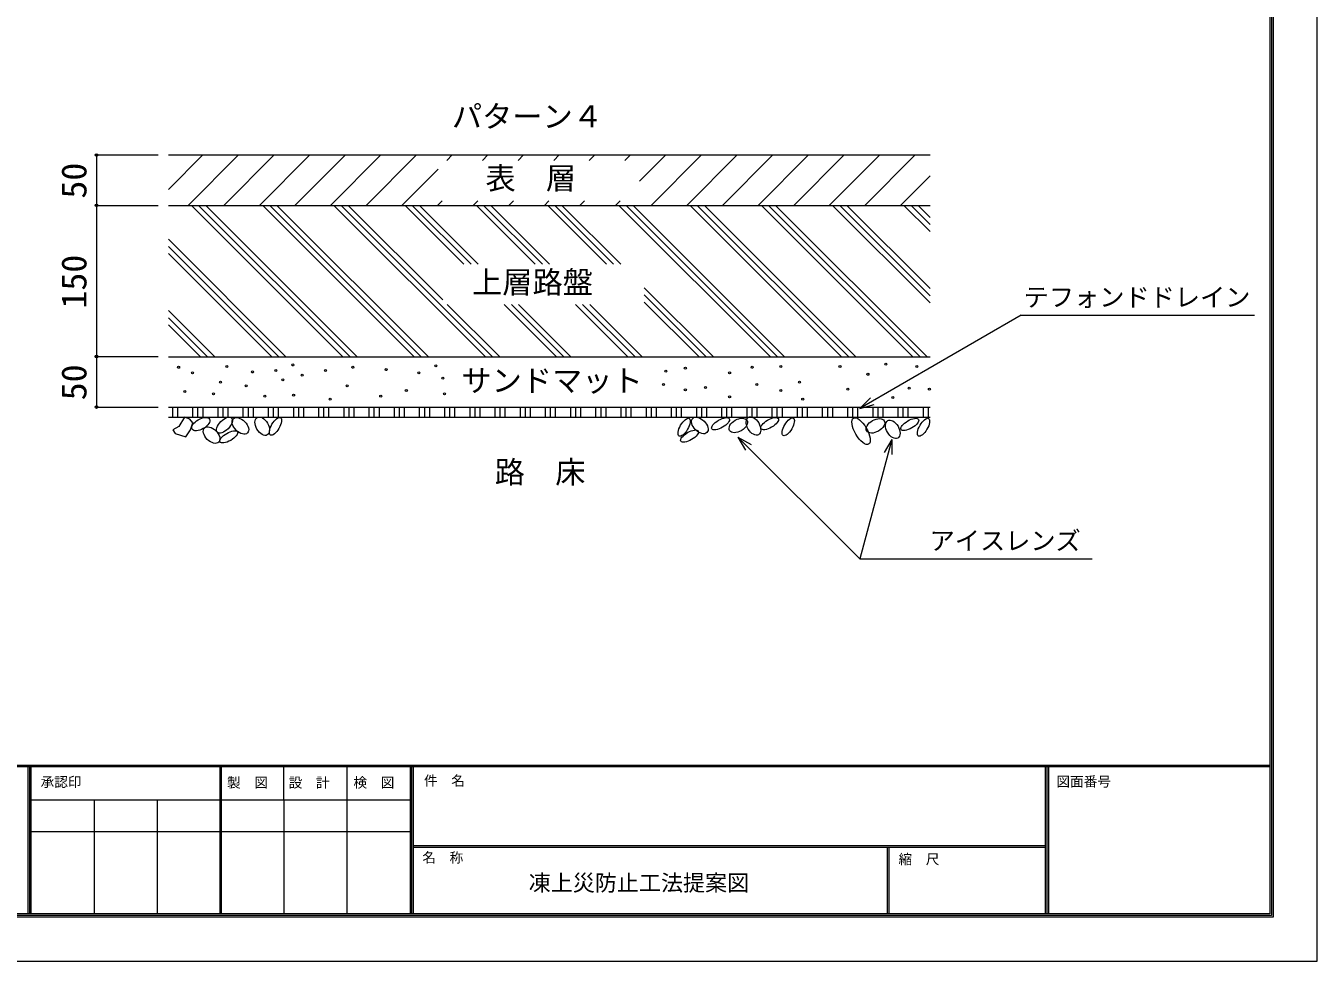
# Model space of a CAD drawing. Units: millimetres, scale not verified. Extents: x -1312 to 1312, y -928 to 928.
# Drawn here: x 31 to 1312, y -928 to 0 of the extents above; entities that cross this region are included whole.
import ezdxf
from ezdxf.enums import TextEntityAlignment as Align

# ---------------------------------------------------------------- set-up
doc = ezdxf.new("R2010")
doc.units = ezdxf.units.MM
doc.header["$LTSCALE"] = 5
doc.header["$PDMODE"] = 32
doc.header["$PDSIZE"] = 2.5
for name, color, linetype, lineweight in [('0-0', 7, 'Continuous', 20), ('1-9__1-5_0-00', 3, 'Continuous', 18), ('1-A__1-4_WAKU2', 5, 'Continuous', 18)]:
    doc.layers.add(name, color=color, linetype=linetype, lineweight=lineweight)
doc.layers.add('1-6_0', color=7, linetype='Continuous')
doc.layers.add('1-7__A-0_', color=7, linetype='Continuous')
doc.styles.add('ＭＳ ゴシック', font='')
doc.styles.get('ＭＳ ゴシック').set_extended_font_data('MS Gothic')

# ---------------------------------------------------------------- blocks, each defined once
blk = doc.blocks.new('A$C427E6620')
at = {"layer": '1-9__1-5_0-00'}
for p, q in [((103.1246, 72.3746), (103.1246, 1.8754)), ((103.1873, 72.4373), (103.1873, 1.8127)), ((103.25, 72.5), (103.25, 1.75)), ((103.1246, 7.7713), (1.8754, 7.7713)), ((103.1246, 7.7086), (1.8754, 7.7086)), ((53.809, 7.7086), (53.809, 1.8754)), ((53.8717, 7.7086), (53.8717, 1.8754)), ((53.9344, 7.7086), (53.9344, 1.8754)), ((61.4296, 7.7086), (61.4296, 1.8754)), ((61.4924, 7.7086), (61.4924, 1.8754)), ((63.9699, 6.3914), (63.9699, 7.7086)), ((66.4787, 7.7086), (66.4787, 1.8754)), ((68.9876, 7.7086), (68.9876, 1.8754)), ((69.0503, 7.7086), (69.0503, 1.8754)), ((69.113, 7.7086), (69.113, 1.8754)), ((94.2017, 7.7086), (94.2017, 1.8754)), ((94.2644, 7.7086), (94.2644, 1.8754)), ((94.3271, 7.7086), (94.3271, 1.8754)), ((68.9876, 6.3914), (53.9344, 6.3914)), ((56.4433, 6.3914), (56.4433, 1.8754)), ((58.9521, 6.3914), (58.9521, 1.8754)), ((63.9699, 6.3914), (63.9699, 1.8754)), ((68.9876, 5.137), (53.9344, 5.137)), ((94.2017, 4.5725), (69.113, 4.5725)), ((94.2017, 4.5098), (69.113, 4.5098)), ((87.9295, 4.5098), (87.9295, 1.8754)), ((87.9922, 4.5098), (87.9922, 1.8754)), ((103.25, 1.75), (1.75, 1.75)), ((103.1873, 1.8127), (1.8127, 1.8127)), ((103.1246, 1.8754), (1.8754, 1.8754))]:
    blk.add_line(p, q, dxfattribs=at)
at = {"layer": '1-A__1-4_WAKU2'}
blk.add_lwpolyline([(0, 74.25), (0, 0), (105, 0), (105, 74.25)], close=True, dxfattribs=at)
at = {"layer": '1-9__1-5_0-00', "color": 7, "style": 'ＭＳ ゴシック'}
for s, p in [('承認印', (54.3188, 6.7956)), ('製\u3000図', (61.7205, 6.7701)), ('設\u3000計', (64.1673, 6.7701)), ('検\u3000図', (66.7382, 6.7701)), ('件\u3000名', (69.5382, 6.846)), ('図面番号', (94.6466, 6.8132)), ('名\u3000称', (69.4725, 3.7936)), ('縮\u3000尺', (88.3777, 3.728))]:
    blk.add_text(s, height=0.3972, dxfattribs=at).set_placement(p, align=Align.BOTTOM_LEFT)

msp = doc.modelspace()

# ---------------------------------------------------------------- linework, layer by layer
at = {"layer": '0-0', "color": 4, "lineweight": 9}
for p, q in [((100.971, -128.168), (100.971, -178.168)), ((100.971, -128.168), (162.293, -128.168)), ((100.971, -178.168), (162.293, -178.168)), ((100.971, -178.168), (100.971, -328.168)), ((100.971, -328.168), (162.293, -328.168)), ((100.971, -328.328), (100.971, -378.328)), ((100.971, -378.328), (162.293, -378.328))]:
    msp.add_line(p, q, dxfattribs=at)
at = {"layer": '0-0'}
for p, q in [((172.319, -128.168), (928.319, -128.168)), ((172.319, -162.387), (206.538, -128.168)), ((191.893, -178.168), (241.893, -128.168)), ((227.249, -178.168), (277.249, -128.168)), ((262.604, -178.168), (312.604, -128.168)), ((297.959, -178.168), (347.959, -128.168)), ((333.315, -178.168), (383.315, -128.168)), ((368.67, -178.168), (418.67, -128.168)), ((448.647, -133.546), (454.025, -128.168)), ((484.002, -133.546), (489.381, -128.168)), ((519.358, -133.546), (524.736, -128.168)), ((554.713, -133.546), (560.091, -128.168)), ((590.068, -133.546), (595.447, -128.168)), ((625.424, -133.546), (630.802, -128.168)), ((640.031, -154.295), (666.157, -128.168)), ((651.513, -178.168), (701.513, -128.168)), ((686.868, -178.168), (736.868, -128.168)), ((722.223, -178.168), (772.223, -128.168)), ((757.579, -178.168), (807.579, -128.168)), ((792.934, -178.168), (842.934, -128.168)), ((828.289, -178.168), (878.289, -128.168)), ((863.645, -178.168), (913.645, -128.168)), ((404.025, -178.168), (440.031, -142.163)), ((899, -178.168), (928.319, -148.849)), ((172.319, -178.168), (928.319, -178.168)), ((195.212, -178.168), (345.212, -328.168)), ((202.283, -178.168), (352.283, -328.168)), ((209.354, -178.168), (359.354, -328.168)), ((265.923, -178.168), (415.923, -328.168)), ((272.994, -178.168), (422.994, -328.168)), ((280.065, -178.168), (430.065, -328.168)), ((336.634, -178.168), (486.634, -328.168)), ((343.705, -178.168), (493.705, -328.168)), ((350.776, -178.168), (444.659, -272.051)), ((407.344, -178.168), (465.698, -236.521)), ((414.415, -178.168), (472.769, -236.521)), ((421.487, -178.168), (479.84, -236.521)), ((439.381, -178.168), (444.002, -173.546)), ((474.736, -178.168), (479.358, -173.546)), ((478.055, -178.168), (536.408, -236.521)), ((485.126, -178.168), (543.479, -236.521)), ((492.197, -178.168), (550.551, -236.521)), ((510.091, -178.168), (514.713, -173.546)), ((545.447, -178.168), (550.068, -173.546)), ((548.766, -178.168), (607.119, -236.521)), ((555.837, -178.168), (614.19, -236.521)), ((562.908, -178.168), (621.261, -236.521)), ((580.802, -178.168), (585.424, -173.546)), ((616.157, -178.168), (620.779, -173.546)), ((619.476, -178.168), (769.476, -328.168)), ((626.547, -178.168), (776.547, -328.168)), ((633.619, -178.168), (783.619, -328.168)), ((690.187, -178.168), (840.187, -328.168)), ((697.258, -178.168), (847.258, -328.168)), ((704.329, -178.168), (854.329, -328.168)), ((760.898, -178.168), (910.898, -328.168)), ((767.969, -178.168), (917.969, -328.168)), ((775.04, -178.168), (925.04, -328.168)), ((831.608, -178.168), (928.319, -274.878)), ((838.68, -178.168), (928.319, -267.807)), ((845.751, -178.168), (928.319, -260.736)), ((902.319, -178.168), (928.319, -204.168)), ((909.39, -178.168), (928.319, -197.097)), ((916.461, -178.168), (928.319, -190.026)), ((172.319, -211.843), (288.644, -328.168)), ((172.319, -218.914), (281.573, -328.168)), ((172.319, -225.985), (274.502, -328.168)), ((644.659, -259.919), (712.908, -328.168)), ((644.659, -266.99), (705.837, -328.168)), ((449.129, -276.521), (500.776, -328.168)), ((505.698, -276.521), (557.344, -328.168)), ((512.769, -276.521), (564.415, -328.168)), ((519.84, -276.521), (571.487, -328.168)), ((576.408, -276.521), (628.055, -328.168)), ((583.479, -276.521), (635.126, -328.168)), ((590.551, -276.521), (642.197, -328.168)), ((644.659, -274.061), (698.766, -328.168)), ((172.319, -282.554), (217.933, -328.168)), ((172.319, -289.625), (210.862, -328.168)), ((1018.808, -287.081), (1250.316, -287.081)), ((172.319, -296.696), (203.791, -328.168)), ((172.319, -328.328), (928.319, -328.328)), ((172.319, -378.334), (928.319, -378.334)), ((858.455, -379.661), (872.943, -375.779)), ((172.319, -388.334), (928.319, -388.334)), ((737.631, -408.079), (858.572, -529.02)), ((737.631, -408.079), (750.621, -415.579)), ((737.631, -408.079), (745.131, -421.069)), ((890.358, -410.393), (858.572, -529.02)), ((890.358, -410.393), (882.858, -423.383)), ((890.358, -410.393), (890.358, -425.393)), ((858.572, -529.02), (1089.077, -529.02))]:
    msp.add_line(p, q, dxfattribs=at)
at = {"layer": '0-0', "color": 1, "lineweight": 18}
for p, q in [((176.682, -388.334), (176.682, -378.334)), ((181.682, -388.334), (181.682, -378.334)), ((196.682, -388.334), (196.682, -378.334)), ((201.682, -388.334), (201.682, -378.334)), ((206.682, -388.334), (206.682, -378.334)), ((221.682, -388.334), (221.682, -378.334)), ((226.682, -388.334), (226.682, -378.334)), ((231.682, -388.334), (231.682, -378.334)), ((246.682, -388.334), (246.682, -378.334)), ((251.682, -388.334), (251.682, -378.334)), ((256.682, -388.334), (256.682, -378.334)), ((271.682, -388.334), (271.682, -378.334)), ((276.682, -388.334), (276.682, -378.334)), ((281.682, -388.334), (281.682, -378.334)), ((296.682, -388.334), (296.682, -378.334)), ((301.682, -388.334), (301.682, -378.334)), ((306.682, -388.334), (306.682, -378.334)), ((321.682, -388.334), (321.682, -378.334)), ((326.682, -388.334), (326.682, -378.334)), ((331.682, -388.334), (331.682, -378.334)), ((346.682, -388.334), (346.682, -378.334)), ((351.682, -388.334), (351.682, -378.334)), ((356.682, -388.334), (356.682, -378.334)), ((371.682, -388.334), (371.682, -378.334)), ((376.682, -388.334), (376.682, -378.334)), ((381.682, -388.334), (381.682, -378.334)), ((396.682, -388.334), (396.682, -378.334)), ((401.682, -388.334), (401.682, -378.334)), ((406.682, -388.334), (406.682, -378.334)), ((421.682, -388.334), (421.682, -378.334)), ((426.682, -388.334), (426.682, -378.334)), ((431.682, -388.334), (431.682, -378.334)), ((446.682, -388.334), (446.682, -378.334)), ((451.682, -388.334), (451.682, -378.334)), ((456.682, -388.334), (456.682, -378.334)), ((471.682, -388.334), (471.682, -378.334)), ((476.682, -388.334), (476.682, -378.334)), ((481.682, -388.334), (481.682, -378.334)), ((496.682, -388.334), (496.682, -378.334)), ((501.682, -388.334), (501.682, -378.334)), ((506.682, -388.334), (506.682, -378.334)), ((521.682, -388.334), (521.682, -378.334)), ((526.682, -388.334), (526.682, -378.334)), ((531.682, -388.334), (531.682, -378.334)), ((546.682, -388.334), (546.682, -378.334)), ((551.682, -388.334), (551.682, -378.334)), ((556.682, -388.334), (556.682, -378.334)), ((571.682, -388.334), (571.682, -378.334)), ((576.682, -388.334), (576.682, -378.334)), ((581.682, -388.334), (581.682, -378.334)), ((596.682, -388.334), (596.682, -378.334)), ((601.682, -388.334), (601.682, -378.334)), ((606.682, -388.334), (606.682, -378.334)), ((621.682, -388.334), (621.682, -378.334)), ((626.682, -388.334), (626.682, -378.334)), ((631.682, -388.334), (631.682, -378.334)), ((646.682, -388.334), (646.682, -378.334)), ((651.682, -388.334), (651.682, -378.334)), ((656.682, -388.334), (656.682, -378.334)), ((671.682, -388.334), (671.682, -378.334)), ((676.682, -388.334), (676.682, -378.334)), ((681.682, -388.334), (681.682, -378.334)), ((696.682, -388.334), (696.682, -378.334)), ((701.682, -388.334), (701.682, -378.334)), ((706.682, -388.334), (706.682, -378.334)), ((721.682, -388.334), (721.682, -378.334)), ((726.682, -388.334), (726.682, -378.334)), ((731.682, -388.334), (731.682, -378.334)), ((746.682, -388.334), (746.682, -378.334)), ((751.682, -388.334), (751.682, -378.334)), ((756.682, -388.334), (756.682, -378.334)), ((771.682, -388.334), (771.682, -378.334)), ((776.682, -388.334), (776.682, -378.334)), ((781.682, -388.334), (781.682, -378.334)), ((796.682, -388.334), (796.682, -378.334)), ((801.682, -388.334), (801.682, -378.334)), ((806.682, -388.334), (806.682, -378.334)), ((821.682, -388.334), (821.682, -378.334)), ((826.682, -388.334), (826.682, -378.334)), ((831.682, -388.334), (831.682, -378.334)), ((846.682, -388.334), (846.682, -378.334)), ((851.682, -388.334), (851.682, -378.334)), ((856.682, -388.334), (856.682, -378.334)), ((871.682, -388.334), (871.682, -378.334)), ((876.682, -388.334), (876.682, -378.334)), ((881.682, -388.334), (881.682, -378.334)), ((896.682, -388.334), (896.682, -378.334)), ((901.682, -388.334), (901.682, -378.334)), ((906.682, -388.334), (906.682, -378.334)), ((921.682, -388.334), (921.682, -378.334)), ((926.682, -388.334), (926.682, -378.334))]:
    msp.add_line(p, q, dxfattribs=at)
at = {"layer": '0-0'}
msp.add_lwpolyline([(1018.808, -287.081), (858.455, -379.661), (869.061, -369.055)], dxfattribs=at)
msp.add_lwpolyline([(188.225, -388.471), (182.826, -397.727), (176.655, -400.812), (178.969, -404.669), (189.768, -407.754), (194.396, -400.812), (196.71, -393.87), (193.625, -390.185)], close=True, dxfattribs=at)
for centre in [(182.47, -338.832), (196.354, -344.232), (230.294, -338.061), (255.748, -343.46), (278.889, -341.917), (295.859, -336.518), (305.115, -346.546), (328.255, -341.917), (355.252, -338.832), (388.421, -341.146), (420.817, -344.232), (437.787, -337.289), (666.106, -342.689), (685.39, -339.603), (729.357, -344.232), (751.726, -338.832), (780.266, -338.061), (838.889, -338.061), (866.657, -345.774), (884.398, -335.747), (915.252, -338.061), (224.123, -353.488), (249.578, -357.344), (285.831, -351.174), (349.853, -357.344), (444.729, -349.631), (663.792, -355.802), (705.445, -358.887), (756.354, -355.802), (798.779, -353.488), (907.539, -359.659), (188.641, -362.744), (217.181, -365.058), (268.09, -367.372), (296.63, -366.601), (332.883, -370.457), (383.021, -367.372), (408.476, -361.973), (446.272, -365.058), (685.39, -361.201), (729.357, -368.143), (780.266, -361.973), (801.864, -370.457), (846.602, -360.43), (891.341, -368.915), (927.594, -360.43)]:
    msp.add_circle(centre, 1, dxfattribs=at)
for centre, major_axis, ratio in [((204.481, -395.175), (8.66, 5), 0.5), ((215.199, -406.09), (7.071, -7.071), 0.6), ((227.945, -396.241), (7.071, 7.071), 0.5), ((243.767, -396.948), (7.071, -7.071), 0.6), ((265.437, -397.327), (5, -8.66), 0.6), ((278.592, -397.413), (5, 8.66), 0.4), ((684.194, -398.355), (5, 8.66), 0.4), ((699.764, -396.548), (7.071, -7.071), 0.6), ((720.333, -394.877), (8.66, 5), 0.4), ((737.945, -396.548), (8.66, 5), 0.6), ((753.015, -397.07), (5, -8.66), 0.6), ((769.057, -394.749), (8.66, 5), 0.4), ((787.555, -397.841), (5, 8.66), 0.4), ((859.819, -402.205), (7.5, -12.99), 0.4), ((874.089, -396.934), (8.66, 5), 0.6), ((891.28, -400.348), (5, -8.66), 0.6), ((908.157, -395.52), (8.66, 5), 0.4), ((921.77, -398.355), (5, 8.66), 0.4), ((232.197, -407.861), (8.66, 5), 0.4), ((689.608, -407.09), (8.66, 5), 0.4)]:
    msp.add_ellipse(centre, major_axis=major_axis, ratio=ratio, dxfattribs=at)
at = {"layer": '0-0', "color": 4}
for p in [(100.971, -128.168), (100.971, -178.168), (100.971, -328.168), (100.971, -378.328)]:
    msp.add_point(p, dxfattribs=at)

# ---------------------------------------------------------------- block references
at = {"layer": '1-6_0', "xscale": 25, "yscale": 25}
msp.add_blockref('A$C427E6620', (-1312.5, -928.125), dxfattribs=at)

# ---------------------------------------------------------------- texts
at = {"layer": '0-0', "style": 'ＭＳ ゴシック'}
for s, height, p in [('パターン４', 21.99, (453.704, -107.438)), ('表\u3000層', 21.99, (487.004, -168.797)), ('上層路盤', 21.99, (473.715, -272.006)), ('テフォンドドレイン', 18.33, (1021.198, -283.933)), ('サンドマット', 21.99, (463.127, -369.561)), ('路\u3000床', 21.99, (496.26, -460.451)), ('アイスレンズ', 18.33, (927.837, -525.558))]:
    msp.add_text(s, height=height, dxfattribs=at).set_placement(p, align=Align.BOTTOM_LEFT)
at = {"layer": '0-0', "style": 'ＭＳ ゴシック', "width": 1.05}
for s, p in [('50', (98.471, -171.418)), ('150', (98.471, -280.543)), ('50', (98.471, -371.578))]:
    msp.add_text(s, height=24.93, rotation=90, dxfattribs=at).set_placement(p, align=Align.BOTTOM_LEFT)
at = {"layer": '1-7__A-0_', "style": 'ＭＳ ゴシック'}
msp.add_text('凍上災防止工法提案図', height=16.04, dxfattribs=at).set_placement((529.914, -863.266), align=Align.BOTTOM_LEFT)

doc.saveas('drawing.dxf')
